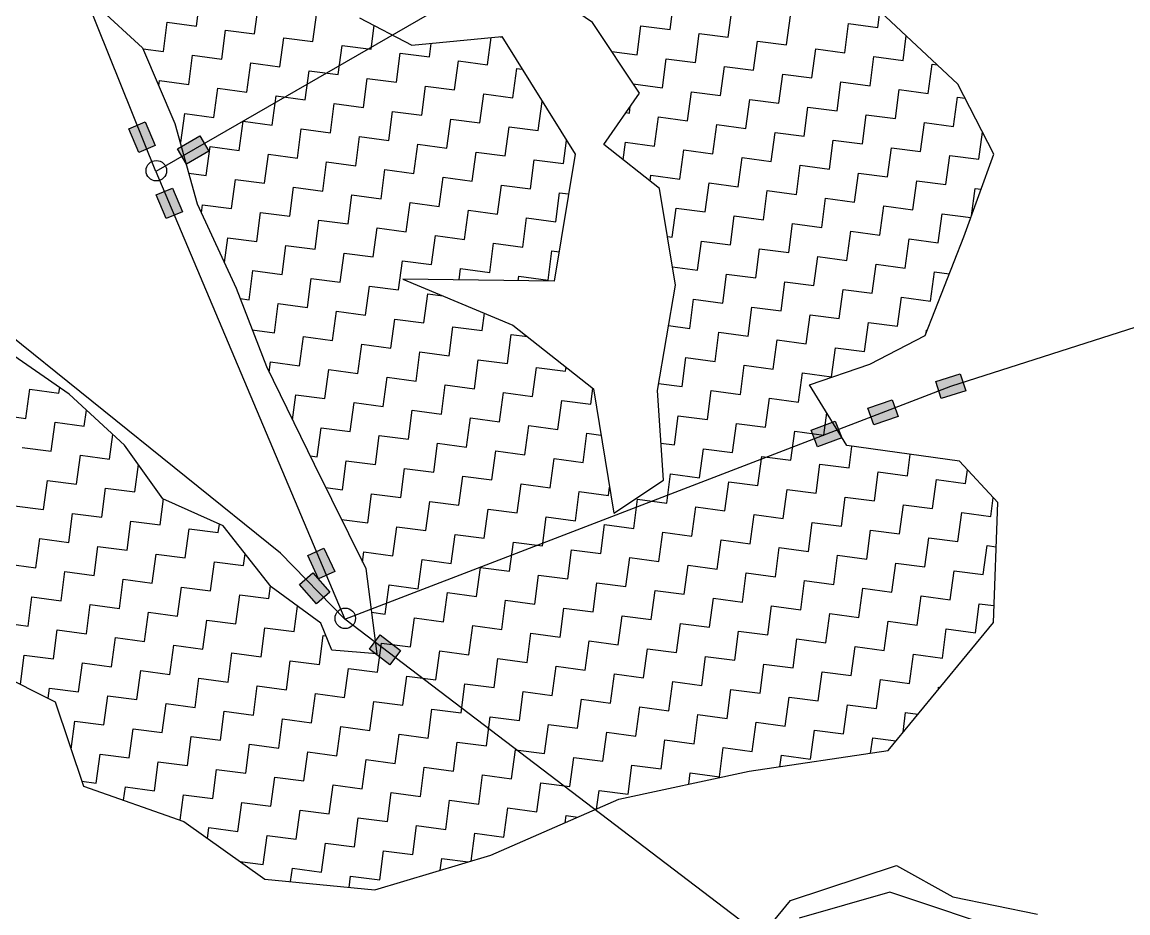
# Model space of a CAD drawing. Header units: metres. Extents: x 291285 to 296393, y 1982985 to 1990470.
# Drawn here: x 293595 to 294210, y 1983879 to 1984375 of the extents above; entities that cross this region are included whole.
import ezdxf

# ---------------------------------------------------------------- set-up
doc = ezdxf.new("R2010")
doc.units = ezdxf.units.M
for name, color, linetype in [('POLY_HATCH', 12, 'Continuous'), ('POLY_PARCEL', 6, 'Continuous'), ('POLY_ROAD', 30, 'Continuous'), ('SYM_STONE', 1, 'Continuous')]:
    doc.layers.add(name, color=color, linetype=linetype)

msp = doc.modelspace()

# ---------------------------------------------------------------- hatches: boundary and pattern name
for points in [[(293659.9, 1984302.08), (293669.04, 1984305.9), (293663.51, 1984319.11), (293654.37, 1984315.29)], [(293698.8, 1984302.73), (293693.84, 1984311.3), (293681.44, 1984304.14), (293686.4, 1984295.56)], [(293675.08, 1984265.28), (293684.21, 1984269.13), (293678.64, 1984282.32), (293669.52, 1984278.47)], [(294119.68, 1984169.55), (294116.66, 1984178.98), (294103.02, 1984174.62), (294106.04, 1984165.18)], [(294082.04, 1984155.24), (294078.81, 1984164.6), (294065.27, 1984159.93), (294068.51, 1984150.57)], [(294050.72, 1984143.46), (294047.16, 1984152.7), (294033.8, 1984147.56), (294037.36, 1984138.31)], [(293759.9, 1984064.89), (293768.89, 1984069.05), (293762.87, 1984082.05), (293753.88, 1984077.88)], [(293758.76, 1984051.03), (293766.17, 1984057.61), (293756.65, 1984068.31), (293749.25, 1984061.73)], [(293799.49, 1984017.2), (293805.49, 1984025.08), (293794.1, 1984033.75), (293788.1, 1984025.87)]]:
    msp.add_hatch(color=256).paths.add_polyline_path(points)

# ---------------------------------------------------------------- linework, layer by layer
for points in [[(293663.51, 1984319.11), (293669.04, 1984305.9), (293659.9, 1984302.08), (293654.37, 1984315.29)], [(293681.44, 1984304.14), (293693.84, 1984311.3), (293698.8, 1984302.73), (293686.4, 1984295.56)], [(293678.64, 1984282.32), (293684.21, 1984269.13), (293675.08, 1984265.28), (293669.52, 1984278.47)], [(294103.02, 1984174.62), (294116.66, 1984178.98), (294119.68, 1984169.55), (294106.04, 1984165.18)], [(294065.27, 1984159.93), (294078.81, 1984164.6), (294082.04, 1984155.24), (294068.51, 1984150.57)], [(294033.8, 1984147.56), (294047.16, 1984152.7), (294050.72, 1984143.46), (294037.36, 1984138.31)], [(293762.87, 1984082.05), (293768.89, 1984069.05), (293759.9, 1984064.89), (293753.88, 1984077.88)], [(293756.65, 1984068.31), (293766.17, 1984057.61), (293758.76, 1984051.03), (293749.25, 1984061.73)], [(293794.1, 1984033.75), (293805.49, 1984025.08), (293799.49, 1984017.2), (293788.1, 1984025.87)]]:
    msp.add_lwpolyline(points, close=True)
at = {"layer": 'POLY_HATCH'}
for p, q in [((293912.23, 1984374.3), (293866.9, 1984405.38)), ((293637.24, 1984382.85), (293662.04, 1984360.35)), ((293782.53, 1984377.02), (293811.69, 1984361.76)), ((294115.27, 1984340.09), (294072.31, 1984380.36)), ((293938.23, 1984335.14), (293912.23, 1984374.3)), ((293811.69, 1984361.76), (293861.76, 1984366.54)), ((293861.76, 1984366.54), (293902.54, 1984301.1)), ((293662.04, 1984360.35), (293679.97, 1984318.27)), ((294135.32, 1984301.15), (294115.27, 1984340.09)), ((293918.48, 1984306.59), (293938.23, 1984335.14)), ((293679.97, 1984318.27), (293692.42, 1984273.5)), ((293949.45, 1984281.97), (293918.48, 1984306.59)), ((293902.54, 1984301.1), (293890.91, 1984230.43)), ((294118.55, 1984255.12), (294135.32, 1984301.15)), ((293958.33, 1984228.35), (293949.45, 1984281.97)), ((293692.42, 1984273.5), (293713.99, 1984226.66)), ((294097.2, 1984200.3), (294118.55, 1984255.12)), ((293890.91, 1984230.43), (293806.66, 1984231.7)), ((293806.66, 1984231.7), (293867.92, 1984206.11)), ((293713.99, 1984226.66), (293730.87, 1984183.01)), ((293948.28, 1984169.64), (293958.33, 1984228.35)), ((293867.92, 1984206.11), (293912.65, 1984170.55)), ((294066.45, 1984184.3), (294097.2, 1984200.3)), ((293621.16, 1984167.64), (293580.85, 1984195.6)), ((293730.87, 1984183.01), (293757.43, 1984128.69)), ((294032.9, 1984172.94), (294066.45, 1984184.3)), ((293652.01, 1984139.22), (293621.16, 1984167.64)), ((293912.65, 1984170.55), (293924.04, 1984101.41)), ((293951.57, 1984119.8), (293948.28, 1984169.64)), ((294053.63, 1984139.03), (294032.9, 1984172.94)), ((293673.28, 1984109.5), (293652.01, 1984139.22)), ((294116.14, 1984130.33), (294053.63, 1984139.03)), ((294137.47, 1984107.44), (294116.14, 1984130.33)), ((293757.43, 1984128.69), (293786.08, 1984070.67)), ((293924.04, 1984101.41), (293951.57, 1984119.8)), ((293706.75, 1984094.4), (293673.28, 1984109.5)), ((294135.05, 1984040.72), (294137.47, 1984107.44)), ((293733.46, 1984060.55), (293706.75, 1984094.4)), ((293786.08, 1984070.67), (293792.2, 1984023.32)), ((293761.11, 1984040.24), (293733.46, 1984060.55)), ((293767.26, 1984025.34), (293761.11, 1984040.24)), ((294076.49, 1983969.48), (294135.05, 1984040.72)), ((293558.56, 1984023.92), (293613.48, 1983996.58)), ((293792.2, 1984023.32), (293767.26, 1984025.34)), ((293613.48, 1983996.58), (293629.07, 1983949.69)), ((293999.33, 1983957.91), (294076.49, 1983969.48)), ((293926.76, 1983942.32), (293999.33, 1983957.91)), ((293629.07, 1983949.69), (293684.99, 1983929.9)), ((293855.56, 1983911.18), (293926.76, 1983942.32)), ((293684.99, 1983929.9), (293729.89, 1983897.92)), ((293791.06, 1983891.96), (293855.56, 1983911.18)), ((293729.89, 1983897.92), (293791.06, 1983891.96))]:
    msp.add_line(p, q, dxfattribs=at)
at = {"layer": 'POLY_HATCH', "linetype": 'Continuous'}
for p, q in [((293691.93, 1984372.34), (293694.07, 1984388.53)), ((293724.31, 1984368.05), (293726.46, 1984384.24)), ((293955.3, 1984370.44), (293957.45, 1984386.63)), ((294070.8, 1984371.64), (294072.94, 1984387.83)), ((293756.7, 1984363.77), (293758.84, 1984379.96)), ((293987.69, 1984366.16), (293989.83, 1984382.35)), ((294020.08, 1984361.87), (294022.22, 1984378.06)), ((293673.59, 1984358.28), (293675.74, 1984374.48)), ((293675.74, 1984374.48), (293691.93, 1984372.34)), ((293705.98, 1984354), (293708.12, 1984370.19)), ((293708.12, 1984370.19), (293724.31, 1984368.05)), ((293789.09, 1984359.48), (293790.83, 1984372.67)), ((293936.97, 1984356.39), (293939.11, 1984372.58)), ((293939.11, 1984372.58), (293955.3, 1984370.44)), ((294052.46, 1984357.59), (294054.6, 1984373.78)), ((294054.6, 1984373.78), (294070.8, 1984371.64)), ((293738.37, 1984349.71), (293740.51, 1984365.91)), ((293740.51, 1984365.91), (293756.7, 1984363.77)), ((293853.86, 1984350.91), (293855.85, 1984365.97)), ((293860.91, 1984366.45), (293861.89, 1984366.32)), ((293969.35, 1984352.11), (293971.5, 1984368.3)), ((293971.5, 1984368.3), (293987.69, 1984366.16)), ((294001.74, 1984347.82), (294003.88, 1984364.01)), ((294003.88, 1984364.01), (294020.08, 1984361.87)), ((294084.85, 1984353.3), (294086.65, 1984366.92)), ((293662.28, 1984359.78), (293673.59, 1984358.28)), ((293770.75, 1984345.43), (293772.89, 1984361.62)), ((293772.89, 1984361.62), (293789.09, 1984359.48)), ((293821.47, 1984355.2), (293822.48, 1984362.79)), ((293922.88, 1984358.25), (293936.97, 1984356.39)), ((294034.13, 1984343.54), (294036.27, 1984359.73)), ((294036.27, 1984359.73), (294052.46, 1984357.59)), ((293687.64, 1984339.95), (293689.79, 1984356.14)), ((293689.79, 1984356.14), (293705.98, 1984354)), ((293720.03, 1984335.66), (293722.17, 1984351.86)), ((293722.17, 1984351.86), (293738.37, 1984349.71)), ((293803.14, 1984341.14), (293805.28, 1984357.34)), ((293805.28, 1984357.34), (293821.47, 1984355.2)), ((293835.52, 1984336.86), (293837.67, 1984353.05)), ((293837.67, 1984353.05), (293853.86, 1984350.91)), ((293951.02, 1984338.06), (293953.16, 1984354.25)), ((293953.16, 1984354.25), (293969.35, 1984352.11)), ((294066.51, 1984339.25), (294068.65, 1984355.44)), ((294068.65, 1984355.44), (294084.85, 1984353.3)), ((293752.42, 1984331.38), (293754.56, 1984347.57)), ((293754.56, 1984347.57), (293770.75, 1984345.43)), ((293867.91, 1984332.57), (293870.05, 1984348.77)), ((293870.05, 1984348.77), (293873.08, 1984348.37)), ((293983.4, 1984333.77), (293985.55, 1984349.96)), ((293985.55, 1984349.96), (294001.74, 1984347.82)), ((294015.79, 1984329.49), (294017.93, 1984345.68)), ((294017.93, 1984345.68), (294034.13, 1984343.54)), ((294098.9, 1984334.97), (294101.04, 1984351.16)), ((294101.04, 1984351.16), (294103.86, 1984350.79)), ((293671.06, 1984339.17), (293671.45, 1984342.09)), ((293671.45, 1984342.09), (293687.64, 1984339.95)), ((293784.8, 1984327.09), (293786.94, 1984343.29)), ((293786.94, 1984343.29), (293803.14, 1984341.14)), ((293934.87, 1984340.19), (293951.02, 1984338.06)), ((294048.18, 1984325.2), (294050.32, 1984341.39)), ((294050.32, 1984341.39), (294066.51, 1984339.25)), ((293701.69, 1984321.61), (293703.84, 1984337.81)), ((293703.84, 1984337.81), (293720.03, 1984335.66)), ((293734.08, 1984317.33), (293736.22, 1984333.52)), ((293736.22, 1984333.52), (293752.42, 1984331.38)), ((293817.19, 1984322.81), (293819.33, 1984339)), ((293819.33, 1984339), (293835.52, 1984336.86)), ((293849.57, 1984318.52), (293851.72, 1984334.72)), ((293851.72, 1984334.72), (293867.91, 1984332.57)), ((293965.07, 1984319.72), (293967.21, 1984335.91)), ((293967.21, 1984335.91), (293983.4, 1984333.77)), ((294080.56, 1984320.91), (294082.71, 1984337.11)), ((294082.71, 1984337.11), (294098.9, 1984334.97)), ((293766.47, 1984313.04), (293768.61, 1984329.24)), ((293768.61, 1984329.24), (293784.8, 1984327.09)), ((293881.96, 1984314.24), (293884.1, 1984330.43)), ((293884.1, 1984330.43), (293884.28, 1984330.41)), ((293932.68, 1984324), (293933.19, 1984327.86)), ((293997.45, 1984315.43), (293999.6, 1984331.63)), ((293999.6, 1984331.63), (294015.79, 1984329.49)), ((294029.84, 1984311.15), (294031.98, 1984327.34)), ((294031.98, 1984327.34), (294048.18, 1984325.2)), ((294112.95, 1984316.63), (294115.09, 1984332.82)), ((294115.09, 1984332.82), (294119.3, 1984332.27)), ((293683.36, 1984307.56), (293685.5, 1984323.76)), ((293685.5, 1984323.76), (293701.69, 1984321.61)), ((293798.85, 1984308.76), (293801, 1984324.95)), ((293801, 1984324.95), (293817.19, 1984322.81)), ((293930.71, 1984324.27), (293932.68, 1984324)), ((293946.73, 1984305.67), (293948.88, 1984321.86)), ((293948.88, 1984321.86), (293965.07, 1984319.72)), ((294062.23, 1984306.86), (294064.37, 1984323.06)), ((294064.37, 1984323.06), (294080.56, 1984320.91)), ((293715.74, 1984303.28), (293717.89, 1984319.47)), ((293717.89, 1984319.47), (293734.08, 1984317.33)), ((293748.13, 1984298.99), (293750.27, 1984315.19)), ((293750.27, 1984315.19), (293766.47, 1984313.04)), ((293831.24, 1984304.47), (293833.38, 1984320.67)), ((293833.38, 1984320.67), (293849.57, 1984318.52)), ((293863.62, 1984300.19), (293865.77, 1984316.38)), ((293865.77, 1984316.38), (293881.96, 1984314.24)), ((293979.12, 1984301.38), (293981.26, 1984317.58)), ((293981.26, 1984317.58), (293997.45, 1984315.43)), ((294094.61, 1984302.58), (294096.76, 1984318.77)), ((294096.76, 1984318.77), (294112.95, 1984316.63)), ((293780.52, 1984294.71), (293782.66, 1984310.9)), ((293782.66, 1984310.9), (293798.85, 1984308.76)), ((293896.01, 1984295.9), (293897.72, 1984308.83)), ((294011.51, 1984297.1), (294013.65, 1984313.29)), ((294013.65, 1984313.29), (294029.84, 1984311.15)), ((294043.89, 1984292.81), (294046.03, 1984309.01)), ((294046.03, 1984309.01), (294062.23, 1984306.86)), ((294127, 1984298.29), (294129, 1984313.42)), ((293682.93, 1984307.62), (293683.36, 1984307.56)), ((293697.41, 1984289.23), (293699.55, 1984305.42)), ((293699.55, 1984305.42), (293715.74, 1984303.28)), ((293812.9, 1984290.42), (293815.05, 1984306.62)), ((293815.05, 1984306.62), (293831.24, 1984304.47)), ((293929.25, 1984298.03), (293930.54, 1984307.81)), ((293930.54, 1984307.81), (293946.73, 1984305.67)), ((293960.78, 1984287.33), (293962.93, 1984303.53)), ((293962.93, 1984303.53), (293979.12, 1984301.38)), ((294076.28, 1984288.53), (294078.42, 1984304.72)), ((294078.42, 1984304.72), (294094.61, 1984302.58)), ((293729.79, 1984284.94), (293731.94, 1984301.14)), ((293731.94, 1984301.14), (293748.13, 1984298.99)), ((293762.18, 1984280.66), (293764.32, 1984296.85)), ((293764.32, 1984296.85), (293780.52, 1984294.71)), ((293845.29, 1984286.14), (293847.43, 1984302.33)), ((293847.43, 1984302.33), (293863.62, 1984300.19)), ((293877.68, 1984281.85), (293879.82, 1984298.05)), ((293879.82, 1984298.05), (293896.01, 1984295.9)), ((293993.17, 1984283.05), (293995.31, 1984299.24)), ((293995.31, 1984299.24), (294011.51, 1984297.1)), ((294108.66, 1984284.24), (294110.81, 1984300.44)), ((294110.81, 1984300.44), (294127, 1984298.29)), ((293687.69, 1984290.51), (293697.41, 1984289.23)), ((293794.57, 1984276.37), (293796.71, 1984292.57)), ((293796.71, 1984292.57), (293812.9, 1984290.42)), ((294025.56, 1984278.76), (294027.7, 1984294.96)), ((294027.7, 1984294.96), (294043.89, 1984292.81)), ((294057.94, 1984274.48), (294060.08, 1984290.67)), ((294060.08, 1984290.67), (294076.28, 1984288.53)), ((293711.46, 1984270.89), (293713.6, 1984287.08)), ((293713.6, 1984287.08), (293729.79, 1984284.94)), ((293826.95, 1984272.09), (293829.1, 1984288.28)), ((293829.1, 1984288.28), (293845.29, 1984286.14)), ((293859.34, 1984267.8), (293861.48, 1984284)), ((293861.48, 1984284), (293877.68, 1984281.85)), ((293944.15, 1984286.18), (293944.59, 1984289.48)), ((293944.59, 1984289.48), (293960.78, 1984287.33)), ((293974.83, 1984269), (293976.98, 1984285.19)), ((293976.98, 1984285.19), (293993.17, 1984283.05)), ((294090.33, 1984270.19), (294092.47, 1984286.39)), ((294092.47, 1984286.39), (294108.66, 1984284.24)), ((293743.85, 1984266.61), (293745.99, 1984282.8)), ((293745.99, 1984282.8), (293762.18, 1984280.66)), ((293776.23, 1984262.32), (293778.37, 1984278.51)), ((293778.37, 1984278.51), (293794.57, 1984276.37)), ((293891.73, 1984263.52), (293893.87, 1984279.71)), ((293893.87, 1984279.71), (293898.91, 1984279.04)), ((294007.22, 1984264.71), (294009.36, 1984280.91)), ((294009.36, 1984280.91), (294025.56, 1984278.76)), ((294122.85, 1984266.9), (294124.86, 1984282.1)), ((294124.86, 1984282.1), (294128.22, 1984281.66)), ((293694.68, 1984268.59), (293695.27, 1984273.03)), ((293695.27, 1984273.03), (293711.46, 1984270.89)), ((293808.62, 1984258.04), (293810.76, 1984274.23)), ((293810.76, 1984274.23), (293826.95, 1984272.09)), ((294039.61, 1984260.43), (294041.75, 1984276.62)), ((294041.75, 1984276.62), (294057.94, 1984274.48)), ((294071.99, 1984256.14), (294074.14, 1984272.34)), ((294074.14, 1984272.34), (294090.33, 1984270.19)), ((293725.51, 1984252.56), (293727.65, 1984268.75)), ((293727.65, 1984268.75), (293743.85, 1984266.61)), ((293841, 1984253.75), (293843.15, 1984269.94)), ((293843.15, 1984269.94), (293859.34, 1984267.8)), ((293873.39, 1984249.47), (293875.53, 1984265.66)), ((293875.53, 1984265.66), (293891.73, 1984263.52)), ((293956.5, 1984254.95), (293958.64, 1984271.14)), ((293958.64, 1984271.14), (293974.83, 1984269)), ((293988.88, 1984250.66), (293991.03, 1984266.86)), ((293991.03, 1984266.86), (294007.22, 1984264.71)), ((294104.38, 1984251.86), (294106.52, 1984268.05)), ((294106.52, 1984268.05), (294122.49, 1984265.94)), ((293757.9, 1984248.27), (293760.04, 1984264.46)), ((293760.04, 1984264.46), (293776.23, 1984262.32)), ((293790.28, 1984243.99), (293792.42, 1984260.18)), ((293792.42, 1984260.18), (293808.62, 1984258.04)), ((294021.27, 1984246.38), (294023.41, 1984262.57)), ((294023.41, 1984262.57), (294039.61, 1984260.43)), ((293707.48, 1984240.81), (293709.32, 1984254.7)), ((293709.32, 1984254.7), (293725.51, 1984252.56)), ((293822.67, 1984239.7), (293824.81, 1984255.89)), ((293824.81, 1984255.89), (293841, 1984253.75)), ((293953.86, 1984255.3), (293956.5, 1984254.95)), ((294053.66, 1984242.09), (294055.8, 1984258.29)), ((294055.8, 1984258.29), (294071.99, 1984256.14)), ((294086.04, 1984237.81), (294088.19, 1984254)), ((294088.19, 1984254), (294104.38, 1984251.86)), ((293739.56, 1984234.22), (293741.7, 1984250.41)), ((293741.7, 1984250.41), (293757.9, 1984248.27)), ((293855.05, 1984235.42), (293857.2, 1984251.61)), ((293857.2, 1984251.61), (293873.39, 1984249.47)), ((293887.44, 1984231.13), (293889.58, 1984247.32)), ((293889.58, 1984247.32), (293893.6, 1984246.79)), ((293970.55, 1984236.61), (293972.69, 1984252.8)), ((293972.69, 1984252.8), (293988.88, 1984250.66)), ((294002.94, 1984232.33), (294005.08, 1984248.52)), ((294005.08, 1984248.52), (294021.27, 1984246.38)), ((293771.95, 1984229.94), (293774.09, 1984246.13)), ((293774.09, 1984246.13), (293790.28, 1984243.99)), ((293804.33, 1984225.65), (293806.48, 1984241.84)), ((293806.48, 1984241.84), (293822.67, 1984239.7)), ((294035.32, 1984228.04), (294037.46, 1984244.23)), ((294037.46, 1984244.23), (294053.66, 1984242.09)), ((293721.22, 1984220.17), (293723.37, 1984236.36)), ((293723.37, 1984236.36), (293739.56, 1984234.22)), ((293838.02, 1984231.23), (293838.86, 1984237.56)), ((293838.86, 1984237.56), (293855.05, 1984235.42)), ((293956.65, 1984238.45), (293970.55, 1984236.61)), ((294067.71, 1984223.76), (294069.85, 1984239.95)), ((294069.85, 1984239.95), (294086.04, 1984237.81)), ((294100.09, 1984219.47), (294102.24, 1984235.66)), ((294102.24, 1984235.66), (294110.55, 1984234.56)), ((293753.61, 1984215.88), (293755.75, 1984232.08)), ((293755.75, 1984232.08), (293771.95, 1984229.94)), ((293870.91, 1984230.73), (293871.25, 1984233.27)), ((293871.25, 1984233.27), (293887.44, 1984231.13)), ((293984.6, 1984218.28), (293986.74, 1984234.47)), ((293986.74, 1984234.47), (294002.94, 1984232.33)), ((294016.99, 1984213.99), (294019.13, 1984230.18)), ((294019.13, 1984230.18), (294035.32, 1984228.04)), ((293786, 1984211.6), (293788.14, 1984227.79)), ((293788.14, 1984227.79), (293804.33, 1984225.65)), ((293818.38, 1984207.31), (293820.53, 1984223.51)), ((293820.53, 1984223.51), (293828.94, 1984222.4)), ((294049.37, 1984209.71), (294051.51, 1984225.9)), ((294051.51, 1984225.9), (294067.71, 1984223.76)), ((293716.25, 1984220.83), (293721.22, 1984220.17)), ((293735.28, 1984201.83), (293737.42, 1984218.03)), ((293737.42, 1984218.03), (293753.61, 1984215.88)), ((293966.26, 1984204.23), (293968.41, 1984220.42)), ((293968.41, 1984220.42), (293984.6, 1984218.28)), ((294081.76, 1984205.42), (294083.9, 1984221.61)), ((294083.9, 1984221.61), (294100.09, 1984219.47)), ((293767.66, 1984197.55), (293769.8, 1984213.74)), ((293769.8, 1984213.74), (293786, 1984211.6)), ((293850.77, 1984203.03), (293852.05, 1984212.74)), ((293998.65, 1984199.94), (294000.79, 1984216.13)), ((294000.79, 1984216.13), (294016.99, 1984213.99)), ((294031.04, 1984195.66), (294033.18, 1984211.85)), ((294033.18, 1984211.85), (294049.37, 1984209.71)), ((293800.05, 1984193.26), (293802.19, 1984209.46)), ((293802.19, 1984209.46), (293818.38, 1984207.31)), ((293832.43, 1984188.98), (293834.58, 1984205.17)), ((293834.58, 1984205.17), (293850.77, 1984203.03)), ((293954.46, 1984205.79), (293966.26, 1984204.23)), ((294063.42, 1984191.37), (294065.57, 1984207.56)), ((294065.57, 1984207.56), (294081.76, 1984205.42)), ((293722.96, 1984203.46), (293735.28, 1984201.83)), ((293749.33, 1984183.5), (293751.47, 1984199.69)), ((293751.47, 1984199.69), (293767.66, 1984197.55)), ((293864.82, 1984184.69), (293866.96, 1984200.89)), ((293866.96, 1984200.89), (293876, 1984199.69)), ((293980.31, 1984185.89), (293982.46, 1984202.08)), ((293982.46, 1984202.08), (293998.65, 1984199.94)), ((294097.74, 1984201.69), (294097.95, 1984203.28)), ((294097.95, 1984203.28), (294098.34, 1984203.23)), ((293781.71, 1984179.21), (293783.85, 1984195.41)), ((293783.85, 1984195.41), (293800.05, 1984193.26)), ((294012.7, 1984181.6), (294014.84, 1984197.8)), ((294014.84, 1984197.8), (294031.04, 1984195.66)), ((294045.09, 1984177.32), (294047.23, 1984193.51)), ((294047.23, 1984193.51), (294063.42, 1984191.37)), ((293732.38, 1984179.92), (293733.13, 1984185.64)), ((293733.13, 1984185.64), (293749.33, 1984183.5)), ((293814.1, 1984174.93), (293816.24, 1984191.12)), ((293816.24, 1984191.12), (293832.43, 1984188.98)), ((293846.48, 1984170.64), (293848.63, 1984186.84)), ((293848.63, 1984186.84), (293864.82, 1984184.69)), ((293961.98, 1984171.84), (293964.12, 1984188.03)), ((293964.12, 1984188.03), (293980.31, 1984185.89)), ((293763.38, 1984165.16), (293765.52, 1984181.36)), ((293765.52, 1984181.36), (293781.71, 1984179.21)), ((293878.87, 1984166.36), (293881.01, 1984182.55)), ((293881.01, 1984182.55), (293897.21, 1984180.41)), ((293897.21, 1984180.41), (293897.5, 1984182.6)), ((293994.37, 1984167.55), (293996.51, 1984183.75)), ((293996.51, 1984183.75), (294012.7, 1984181.6)), ((294026.75, 1984163.27), (294028.89, 1984179.46)), ((294028.89, 1984179.46), (294045.09, 1984177.32)), ((293795.76, 1984160.88), (293797.91, 1984177.07)), ((293797.91, 1984177.07), (293814.1, 1984174.93)), ((293948.95, 1984173.56), (293961.98, 1984171.84)), ((293597.16, 1984154.2), (293599.3, 1984170.4)), ((293599.3, 1984170.4), (293615.5, 1984168.25)), ((293615.5, 1984168.25), (293615.9, 1984171.29)), ((293745.34, 1984153.4), (293747.18, 1984167.31)), ((293747.18, 1984167.31), (293763.38, 1984165.16)), ((293828.15, 1984156.59), (293830.29, 1984172.79)), ((293830.29, 1984172.79), (293846.48, 1984170.64)), ((293860.54, 1984152.31), (293862.68, 1984168.5)), ((293862.68, 1984168.5), (293878.87, 1984166.36)), ((293911.26, 1984162.07), (293912.41, 1984170.75)), ((293976.03, 1984153.5), (293978.17, 1984169.7)), ((293978.17, 1984169.7), (293994.37, 1984167.55)), ((293777.43, 1984146.83), (293779.57, 1984163.02)), ((293779.57, 1984163.02), (293795.76, 1984160.88)), ((293892.92, 1984148.02), (293895.06, 1984164.22)), ((293895.06, 1984164.22), (293911.26, 1984162.07)), ((294008.42, 1984149.22), (294010.56, 1984165.41)), ((294010.56, 1984165.41), (294026.75, 1984163.27)), ((293580.97, 1984156.34), (293597.16, 1984154.2)), ((293629.55, 1984149.92), (293630.73, 1984158.82)), ((293809.81, 1984142.54), (293811.96, 1984158.74)), ((293811.96, 1984158.74), (293828.15, 1984156.59)), ((293957.69, 1984139.45), (293959.84, 1984155.65)), ((293959.84, 1984155.65), (293976.03, 1984153.5)), ((294040.8, 1984144.93), (294042.44, 1984157.33)), ((293611.21, 1984135.87), (293613.35, 1984152.06)), ((293613.35, 1984152.06), (293629.55, 1984149.92)), ((293759.09, 1984132.78), (293761.23, 1984148.97)), ((293761.23, 1984148.97), (293777.43, 1984146.83)), ((293842.2, 1984138.26), (293844.34, 1984154.45)), ((293844.34, 1984154.45), (293860.54, 1984152.31)), ((293874.59, 1984133.97), (293876.73, 1984150.17)), ((293876.73, 1984150.17), (293892.92, 1984148.02)), ((293990.08, 1984135.17), (293992.22, 1984151.36)), ((293992.22, 1984151.36), (294008.42, 1984149.22)), ((293643.6, 1984131.58), (293645.41, 1984145.29)), ((293791.48, 1984128.49), (293793.62, 1984144.68)), ((293793.62, 1984144.68), (293809.81, 1984142.54)), ((293906.97, 1984129.69), (293909.11, 1984145.88)), ((293909.11, 1984145.88), (293916.88, 1984144.85)), ((294022.47, 1984130.88), (294024.61, 1984147.08)), ((294024.61, 1984147.08), (294040.8, 1984144.93)), ((293595.02, 1984138.01), (293611.21, 1984135.87)), ((293823.86, 1984124.21), (293826.01, 1984140.4)), ((293826.01, 1984140.4), (293842.2, 1984138.26)), ((293950.2, 1984140.44), (293957.69, 1984139.45)), ((293971.74, 1984121.12), (293973.89, 1984137.31)), ((293973.89, 1984137.31), (293990.08, 1984135.17)), ((294054.85, 1984126.6), (294056.45, 1984138.64)), ((293625.26, 1984117.53), (293627.4, 1984133.72)), ((293627.4, 1984133.72), (293643.6, 1984131.58)), ((293755.18, 1984133.29), (293759.09, 1984132.78)), ((293773.14, 1984114.44), (293775.28, 1984130.63)), ((293775.28, 1984130.63), (293791.48, 1984128.49)), ((293856.25, 1984119.92), (293858.39, 1984136.11)), ((293858.39, 1984136.11), (293874.59, 1984133.97)), ((293888.64, 1984115.64), (293890.78, 1984131.83)), ((293890.78, 1984131.83), (293906.97, 1984129.69)), ((294004.13, 1984116.83), (294006.27, 1984133.03)), ((294006.27, 1984133.03), (294022.47, 1984130.88)), ((294087.24, 1984122.31), (294088.8, 1984134.13)), ((293657.65, 1984113.25), (293659.67, 1984128.52)), ((293805.53, 1984110.16), (293807.67, 1984126.35)), ((293807.67, 1984126.35), (293823.86, 1984124.21)), ((294036.52, 1984112.55), (294038.66, 1984128.74)), ((294038.66, 1984128.74), (294054.85, 1984126.6)), ((294068.9, 1984108.26), (294071.05, 1984124.46)), ((294071.05, 1984124.46), (294087.24, 1984122.31)), ((294119.63, 1984118.03), (294120.62, 1984125.52)), ((293606.93, 1984103.48), (293609.07, 1984119.67)), ((293609.07, 1984119.67), (293625.26, 1984117.53)), ((293837.91, 1984105.87), (293840.06, 1984122.06)), ((293840.06, 1984122.06), (293856.25, 1984119.92)), ((293953.41, 1984107.07), (293955.55, 1984123.26)), ((293955.55, 1984123.26), (293971.74, 1984121.12)), ((293985.8, 1984102.78), (293987.94, 1984118.97)), ((293987.94, 1984118.97), (294004.13, 1984116.83)), ((294101.29, 1984103.98), (294103.43, 1984120.17)), ((294103.43, 1984120.17), (294119.63, 1984118.03)), ((293639.31, 1984099.2), (293641.45, 1984115.39)), ((293641.45, 1984115.39), (293657.65, 1984113.25)), ((293763.86, 1984115.67), (293773.14, 1984114.44)), ((293787.19, 1984096.11), (293789.34, 1984112.3)), ((293789.34, 1984112.3), (293805.53, 1984110.16)), ((293870.3, 1984101.59), (293872.44, 1984117.78)), ((293872.44, 1984117.78), (293888.64, 1984115.64)), ((293902.69, 1984097.3), (293904.83, 1984113.49)), ((293904.83, 1984113.49), (293921.02, 1984111.35)), ((293921.02, 1984111.35), (293921.64, 1984115.98)), ((294018.18, 1984098.5), (294020.32, 1984114.69)), ((294020.32, 1984114.69), (294036.52, 1984112.55)), ((293671.7, 1984094.91), (293673.61, 1984109.36)), ((293819.58, 1984091.82), (293821.72, 1984108.01)), ((293821.72, 1984108.01), (293837.91, 1984105.87)), ((293935.07, 1984093.02), (293937.22, 1984109.21)), ((293937.22, 1984109.21), (293953.41, 1984107.07)), ((294050.57, 1984094.21), (294052.71, 1984110.4)), ((294052.71, 1984110.4), (294068.9, 1984108.26)), ((294082.95, 1984089.93), (294085.1, 1984106.12)), ((294085.1, 1984106.12), (294101.29, 1984103.98)), ((294133.68, 1984099.69), (294135.04, 1984110.04)), ((293590.73, 1984105.62), (293606.93, 1984103.48)), ((293620.98, 1984085.14), (293623.12, 1984101.34)), ((293623.12, 1984101.34), (293639.31, 1984099.2)), ((293851.97, 1984087.54), (293854.11, 1984103.73)), ((293854.11, 1984103.73), (293870.3, 1984101.59)), ((293967.46, 1984088.73), (293969.6, 1984104.92)), ((293969.6, 1984104.92), (293985.8, 1984102.78)), ((293999.85, 1984084.45), (294001.99, 1984100.64)), ((294001.99, 1984100.64), (294018.18, 1984098.5)), ((294115.34, 1984085.64), (294117.48, 1984101.83)), ((294117.48, 1984101.83), (294133.68, 1984099.69)), ((293653.36, 1984080.86), (293655.51, 1984097.05)), ((293655.51, 1984097.05), (293671.7, 1984094.91)), ((293704.08, 1984090.63), (293704.71, 1984095.32)), ((293772.56, 1984098.04), (293787.19, 1984096.11)), ((293801.24, 1984077.77), (293803.39, 1984093.96)), ((293803.39, 1984093.96), (293819.58, 1984091.82)), ((293884.35, 1984083.25), (293886.49, 1984099.44)), ((293886.49, 1984099.44), (293902.69, 1984097.3)), ((293916.74, 1984078.97), (293918.88, 1984095.16)), ((293918.88, 1984095.16), (293935.07, 1984093.02)), ((294032.23, 1984080.16), (294034.37, 1984096.35)), ((294034.37, 1984096.35), (294050.57, 1984094.21)), ((293602.64, 1984071.09), (293604.78, 1984087.29)), ((293604.78, 1984087.29), (293620.98, 1984085.14)), ((293685.75, 1984076.57), (293687.89, 1984092.77)), ((293687.89, 1984092.77), (293704.08, 1984090.63)), ((293833.63, 1984073.48), (293835.77, 1984089.68)), ((293835.77, 1984089.68), (293851.97, 1984087.54)), ((293949.12, 1984074.68), (293951.27, 1984090.87)), ((293951.27, 1984090.87), (293967.46, 1984088.73)), ((294064.62, 1984075.88), (294066.76, 1984092.07)), ((294066.76, 1984092.07), (294082.95, 1984089.93)), ((294097, 1984071.59), (294099.15, 1984087.78)), ((294099.15, 1984087.78), (294115.34, 1984085.64)), ((293635.03, 1984066.81), (293637.17, 1984083)), ((293637.17, 1984083), (293653.36, 1984080.86)), ((293866.02, 1984069.2), (293868.16, 1984085.39)), ((293868.16, 1984085.39), (293884.35, 1984083.25)), ((293898.4, 1984064.91), (293900.54, 1984081.11)), ((293900.54, 1984081.11), (293916.74, 1984078.97)), ((293981.51, 1984070.4), (293983.65, 1984086.59)), ((293983.65, 1984086.59), (293999.85, 1984084.45)), ((294013.9, 1984066.11), (294016.04, 1984082.3)), ((294016.04, 1984082.3), (294032.23, 1984080.16)), ((294129.39, 1984067.31), (294131.53, 1984083.5)), ((294131.53, 1984083.5), (294136.58, 1984082.83)), ((293667.41, 1984062.52), (293669.56, 1984078.72)), ((293669.56, 1984078.72), (293685.75, 1984076.57)), ((293718.14, 1984072.29), (293719.01, 1984078.87)), ((293784.3, 1984074.26), (293785.05, 1984079.91)), ((293785.05, 1984079.91), (293801.24, 1984077.77)), ((293815.29, 1984059.43), (293817.44, 1984075.63)), ((293817.44, 1984075.63), (293833.63, 1984073.48)), ((293930.79, 1984060.63), (293932.93, 1984076.82)), ((293932.93, 1984076.82), (293949.12, 1984074.68)), ((294046.28, 1984061.83), (294048.43, 1984078.02)), ((294048.43, 1984078.02), (294064.62, 1984075.88)), ((293586.45, 1984073.24), (293602.64, 1984071.09)), ((293616.69, 1984052.76), (293618.83, 1984068.95)), ((293618.83, 1984068.95), (293635.03, 1984066.81)), ((293699.8, 1984058.24), (293701.94, 1984074.43)), ((293701.94, 1984074.43), (293718.14, 1984072.29)), ((293847.68, 1984055.15), (293849.82, 1984071.34)), ((293849.82, 1984071.34), (293866.02, 1984069.2)), ((293963.17, 1984056.34), (293965.32, 1984072.54)), ((293965.32, 1984072.54), (293981.51, 1984070.4)), ((294078.67, 1984057.54), (294080.81, 1984073.73)), ((294080.81, 1984073.73), (294097, 1984071.59)), ((294111.05, 1984053.26), (294113.2, 1984069.45)), ((294113.2, 1984069.45), (294129.39, 1984067.31)), ((293649.08, 1984048.47), (293651.22, 1984064.67)), ((293651.22, 1984064.67), (293667.41, 1984062.52)), ((293880.07, 1984050.86), (293882.21, 1984067.06)), ((293882.21, 1984067.06), (293898.4, 1984064.91)), ((293912.45, 1984046.58), (293914.6, 1984062.77)), ((293914.6, 1984062.77), (293930.79, 1984060.63)), ((293995.56, 1984052.06), (293997.7, 1984068.25)), ((293997.7, 1984068.25), (294013.9, 1984066.11)), ((294027.95, 1984047.77), (294030.09, 1984063.97)), ((294030.09, 1984063.97), (294046.28, 1984061.83)), ((293681.46, 1984044.19), (293683.61, 1984060.38)), ((293683.61, 1984060.38), (293699.8, 1984058.24)), ((293732.19, 1984053.95), (293733.12, 1984060.99)), ((293796.96, 1984045.38), (293799.1, 1984061.58)), ((293799.1, 1984061.58), (293815.29, 1984059.43)), ((293829.34, 1984041.1), (293831.49, 1984057.29)), ((293831.49, 1984057.29), (293847.68, 1984055.15)), ((293944.84, 1984042.29), (293946.98, 1984058.49)), ((293946.98, 1984058.49), (293963.17, 1984056.34)), ((294060.33, 1984043.49), (294062.48, 1984059.68)), ((294062.48, 1984059.68), (294078.67, 1984057.54)), ((293598.36, 1984038.71), (293600.5, 1984054.9)), ((293600.5, 1984054.9), (293616.69, 1984052.76)), ((293630.74, 1984034.42), (293632.88, 1984050.62)), ((293632.88, 1984050.62), (293649.08, 1984048.47)), ((293713.85, 1984039.9), (293715.99, 1984056.1)), ((293715.99, 1984056.1), (293732.19, 1984053.95)), ((293861.73, 1984036.81), (293863.87, 1984053.01)), ((293863.87, 1984053.01), (293880.07, 1984050.86)), ((293977.23, 1984038.01), (293979.37, 1984054.2)), ((293979.37, 1984054.2), (293995.56, 1984052.06)), ((294092.72, 1984039.2), (294094.86, 1984055.4)), ((294094.86, 1984055.4), (294111.05, 1984053.26)), ((294125.11, 1984034.92), (294127.25, 1984051.11)), ((294127.25, 1984051.11), (294135.39, 1984050.04)), ((293663.13, 1984030.14), (293665.27, 1984046.33)), ((293665.27, 1984046.33), (293681.46, 1984044.19)), ((293746.24, 1984035.62), (293748.11, 1984049.79)), ((293789.21, 1984046.41), (293796.96, 1984045.38)), ((293894.12, 1984032.53), (293896.26, 1984048.72)), ((293896.26, 1984048.72), (293912.45, 1984046.58)), ((293926.5, 1984028.24), (293928.65, 1984044.44)), ((293928.65, 1984044.44), (293944.84, 1984042.29)), ((294009.61, 1984033.72), (294011.75, 1984049.92)), ((294011.75, 1984049.92), (294027.95, 1984047.77)), ((294042, 1984029.44), (294044.14, 1984045.63)), ((294044.14, 1984045.63), (294060.33, 1984043.49)), ((293582.16, 1984040.85), (293598.36, 1984038.71)), ((293695.51, 1984025.85), (293697.66, 1984042.05)), ((293697.66, 1984042.05), (293713.85, 1984039.9)), ((293811.01, 1984027.05), (293813.15, 1984043.24)), ((293813.15, 1984043.24), (293829.34, 1984041.1)), ((293843.4, 1984022.76), (293845.54, 1984038.96)), ((293845.54, 1984038.96), (293861.73, 1984036.81)), ((293958.89, 1984023.96), (293961.03, 1984040.15)), ((293961.03, 1984040.15), (293977.23, 1984038.01)), ((294074.38, 1984025.15), (294076.53, 1984041.35)), ((294076.53, 1984041.35), (294092.72, 1984039.2)), ((293612.41, 1984020.37), (293614.55, 1984036.57)), ((293614.55, 1984036.57), (293630.74, 1984034.42)), ((293644.79, 1984016.09), (293646.94, 1984032.28)), ((293646.94, 1984032.28), (293663.13, 1984030.14)), ((293727.9, 1984021.57), (293730.04, 1984037.76)), ((293730.04, 1984037.76), (293746.24, 1984035.62)), ((293760.29, 1984017.28), (293762.43, 1984033.48)), ((293762.43, 1984033.48), (293763.99, 1984033.27)), ((293875.78, 1984018.48), (293877.92, 1984034.67)), ((293877.92, 1984034.67), (293894.12, 1984032.53)), ((293991.28, 1984019.67), (293993.42, 1984035.87)), ((293993.42, 1984035.87), (294009.61, 1984033.72)), ((294106.77, 1984020.87), (294108.91, 1984037.06)), ((294108.91, 1984037.06), (294125.11, 1984034.92)), ((293677.18, 1984011.8), (293679.32, 1984028)), ((293679.32, 1984028), (293695.51, 1984025.85)), ((293792.67, 1984013), (293794.82, 1984029.19)), ((293794.82, 1984029.19), (293811.01, 1984027.05)), ((293908.17, 1984014.19), (293910.31, 1984030.39)), ((293910.31, 1984030.39), (293926.5, 1984028.24)), ((293940.55, 1984009.91), (293942.7, 1984026.1)), ((293942.7, 1984026.1), (293958.89, 1984023.96)), ((294023.66, 1984015.39), (294025.8, 1984031.58)), ((294025.8, 1984031.58), (294042, 1984029.44)), ((294056.05, 1984011.1), (294058.19, 1984027.3)), ((294058.19, 1984027.3), (294074.38, 1984025.15)), ((293594.07, 1984006.32), (293596.21, 1984022.51)), ((293596.21, 1984022.51), (293612.41, 1984020.37)), ((293709.57, 1984007.52), (293711.71, 1984023.71)), ((293711.71, 1984023.71), (293727.9, 1984021.57)), ((293825.06, 1984008.71), (293827.2, 1984024.91)), ((293827.2, 1984024.91), (293843.4, 1984022.76)), ((293857.45, 1984004.43), (293859.59, 1984020.62)), ((293859.59, 1984020.62), (293875.78, 1984018.48)), ((293972.94, 1984005.62), (293975.08, 1984021.82)), ((293975.08, 1984021.82), (293991.28, 1984019.67)), ((294088.43, 1984006.82), (294090.58, 1984023.01)), ((294090.58, 1984023.01), (294106.77, 1984020.87)), ((293626.46, 1984002.04), (293628.6, 1984018.23)), ((293628.6, 1984018.23), (293644.79, 1984016.09)), ((293658.84, 1983997.75), (293660.99, 1984013.94)), ((293660.99, 1984013.94), (293677.18, 1984011.8)), ((293741.95, 1984003.23), (293744.09, 1984019.43)), ((293744.09, 1984019.43), (293760.29, 1984017.28)), ((293774.34, 1983998.95), (293776.48, 1984015.14)), ((293776.48, 1984015.14), (293792.67, 1984013)), ((293889.83, 1984000.14), (293891.97, 1984016.34)), ((293891.97, 1984016.34), (293908.17, 1984014.19)), ((294005.33, 1984001.34), (294007.47, 1984017.53)), ((294007.47, 1984017.53), (294023.66, 1984015.39)), ((293691.23, 1983993.47), (293693.37, 1984009.66)), ((293693.37, 1984009.66), (293709.57, 1984007.52)), ((293806.72, 1983994.66), (293808.87, 1984010.86)), ((293808.87, 1984010.86), (293825.06, 1984008.71)), ((293922.22, 1983995.86), (293924.36, 1984012.05)), ((293924.36, 1984012.05), (293940.55, 1984009.91)), ((293954.6, 1983991.57), (293956.75, 1984007.77)), ((293956.75, 1984007.77), (293972.94, 1984005.62)), ((294037.71, 1983997.05), (294039.85, 1984013.25)), ((294039.85, 1984013.25), (294056.05, 1984011.1)), ((294070.1, 1983992.77), (294072.24, 1984008.96)), ((294072.24, 1984008.96), (294088.43, 1984006.82)), ((293609.52, 1983998.55), (293610.26, 1984004.18)), ((293610.26, 1984004.18), (293626.46, 1984002.04)), ((293723.62, 1983989.18), (293725.76, 1984005.37)), ((293725.76, 1984005.37), (293741.95, 1984003.23)), ((293839.11, 1983990.38), (293841.25, 1984006.57)), ((293841.25, 1984006.57), (293857.45, 1984004.43)), ((293871.5, 1983986.09), (293873.64, 1984002.28)), ((293873.64, 1984002.28), (293889.83, 1984000.14)), ((293986.99, 1983987.29), (293989.13, 1984003.48)), ((293989.13, 1984003.48), (294005.33, 1984001.34)), ((294104.48, 1984003.53), (294104.63, 1984004.68)), ((294104.63, 1984004.68), (294105.34, 1984004.58)), ((293640.51, 1983983.7), (293642.65, 1983999.89)), ((293642.65, 1983999.89), (293658.84, 1983997.75)), ((293672.89, 1983979.42), (293675.04, 1983995.61)), ((293675.04, 1983995.61), (293691.23, 1983993.47)), ((293756, 1983984.9), (293758.14, 1984001.09)), ((293758.14, 1984001.09), (293774.34, 1983998.95)), ((293788.39, 1983980.61), (293790.53, 1983996.8)), ((293790.53, 1983996.8), (293806.72, 1983994.66)), ((293903.88, 1983981.81), (293906.03, 1983998)), ((293906.03, 1983998), (293922.22, 1983995.86)), ((294019.38, 1983983), (294021.52, 1983999.2)), ((294021.52, 1983999.2), (294037.71, 1983997.05)), ((293705.28, 1983975.13), (293707.42, 1983991.32)), ((293707.42, 1983991.32), (293723.62, 1983989.18)), ((293820.77, 1983976.33), (293822.92, 1983992.52)), ((293822.92, 1983992.52), (293839.11, 1983990.38)), ((293936.27, 1983977.52), (293938.41, 1983993.71)), ((293938.41, 1983993.71), (293954.6, 1983991.57)), ((293968.65, 1983973.24), (293970.8, 1983989.43)), ((293970.8, 1983989.43), (293986.99, 1983987.29)), ((294051.76, 1983978.72), (294053.91, 1983994.91)), ((294053.91, 1983994.91), (294070.1, 1983992.77)), ((294084.84, 1983979.64), (294086.29, 1983990.63)), ((294086.29, 1983990.63), (294093.12, 1983989.72)), ((293622.25, 1983970.21), (293624.31, 1983985.84)), ((293624.31, 1983985.84), (293640.51, 1983983.7)), ((293737.67, 1983970.85), (293739.81, 1983987.04)), ((293739.81, 1983987.04), (293756, 1983984.9)), ((293770.05, 1983966.56), (293772.2, 1983982.75)), ((293772.2, 1983982.75), (293788.39, 1983980.61)), ((293853.16, 1983972.04), (293855.3, 1983988.23)), ((293855.3, 1983988.23), (293871.5, 1983986.09)), ((293885.55, 1983967.76), (293887.69, 1983983.95)), ((293887.69, 1983983.95), (293903.88, 1983981.81)), ((294001.04, 1983968.95), (294003.18, 1983985.14)), ((294003.18, 1983985.14), (294019.38, 1983983)), ((293654.56, 1983965.37), (293656.7, 1983981.56)), ((293656.7, 1983981.56), (293672.89, 1983979.42)), ((293686.94, 1983961.08), (293689.09, 1983977.27)), ((293689.09, 1983977.27), (293705.28, 1983975.13)), ((293802.44, 1983962.28), (293804.58, 1983978.47)), ((293804.58, 1983978.47), (293820.77, 1983976.33)), ((293917.93, 1983963.47), (293920.08, 1983979.66)), ((293920.08, 1983979.66), (293936.27, 1983977.52)), ((294033.43, 1983964.67), (294035.57, 1983980.86)), ((294035.57, 1983980.86), (294051.76, 1983978.72)), ((294066.83, 1983968.03), (294067.96, 1983976.57)), ((294067.96, 1983976.57), (294080.91, 1983974.86)), ((293719.33, 1983956.8), (293721.47, 1983972.99)), ((293721.47, 1983972.99), (293737.67, 1983970.85)), ((293834.83, 1983957.99), (293836.97, 1983974.18)), ((293836.97, 1983974.18), (293853.16, 1983972.04)), ((293950.32, 1983959.19), (293952.46, 1983975.38)), ((293952.46, 1983975.38), (293968.65, 1983973.24)), ((293982.71, 1983954.9), (293984.85, 1983971.09)), ((293984.85, 1983971.09), (294001.04, 1983968.95)), ((293636.22, 1983951.31), (293638.37, 1983967.51)), ((293638.37, 1983967.51), (293654.56, 1983965.37)), ((293751.72, 1983952.51), (293753.86, 1983968.7)), ((293753.86, 1983968.7), (293770.05, 1983966.56)), ((293784.1, 1983948.23), (293786.25, 1983964.42)), ((293786.25, 1983964.42), (293802.44, 1983962.28)), ((293867.21, 1983953.71), (293869.35, 1983969.9)), ((293869.35, 1983969.9), (293885.55, 1983967.76)), ((293899.6, 1983949.42), (293901.74, 1983965.61)), ((293901.74, 1983965.61), (293917.93, 1983963.47)), ((294016.4, 1983960.47), (294017.23, 1983966.81)), ((294017.23, 1983966.81), (294033.43, 1983964.67)), ((293668.61, 1983947.03), (293670.75, 1983963.22)), ((293670.75, 1983963.22), (293686.94, 1983961.08)), ((293701, 1983942.74), (293703.14, 1983958.94)), ((293703.14, 1983958.94), (293719.33, 1983956.8)), ((293816.49, 1983943.94), (293818.63, 1983960.13)), ((293818.63, 1983960.13), (293834.83, 1983957.99)), ((293931.98, 1983945.14), (293934.13, 1983961.33)), ((293934.13, 1983961.33), (293950.32, 1983959.19)), ((293628.17, 1983952.38), (293636.22, 1983951.31)), ((293733.38, 1983938.46), (293735.52, 1983954.65)), ((293735.52, 1983954.65), (293751.72, 1983952.51)), ((293848.88, 1983939.66), (293851.02, 1983955.85)), ((293851.02, 1983955.85), (293867.21, 1983953.71)), ((293965.67, 1983950.68), (293966.51, 1983957.04)), ((293966.51, 1983957.04), (293982.71, 1983954.9)), ((293651.44, 1983941.77), (293652.42, 1983949.17)), ((293652.42, 1983949.17), (293668.61, 1983947.03)), ((293765.77, 1983934.17), (293767.91, 1983950.37)), ((293767.91, 1983950.37), (293784.1, 1983948.23)), ((293798.15, 1983929.89), (293800.3, 1983946.08)), ((293800.3, 1983946.08), (293816.49, 1983943.94)), ((293881.26, 1983935.37), (293883.4, 1983951.56)), ((293883.4, 1983951.56), (293899.6, 1983949.42)), ((293914.42, 1983936.92), (293915.79, 1983947.28)), ((293915.79, 1983947.28), (293931.98, 1983945.14)), ((293682.92, 1983930.64), (293684.8, 1983944.89)), ((293684.8, 1983944.89), (293701, 1983942.74)), ((293715.05, 1983924.41), (293717.19, 1983940.6)), ((293717.19, 1983940.6), (293733.38, 1983938.46)), ((293830.54, 1983925.6), (293832.68, 1983941.8)), ((293832.68, 1983941.8), (293848.88, 1983939.66)), ((293747.43, 1983920.12), (293749.57, 1983936.32)), ((293749.57, 1983936.32), (293765.77, 1983934.17)), ((293862.93, 1983921.32), (293865.07, 1983937.51)), ((293865.07, 1983937.51), (293881.26, 1983935.37)), ((293779.82, 1983915.84), (293781.96, 1983932.03)), ((293781.96, 1983932.03), (293798.15, 1983929.89)), ((293812.2, 1983911.55), (293814.35, 1983927.75)), ((293814.35, 1983927.75), (293830.54, 1983925.6)), ((293896.93, 1983929.27), (293897.45, 1983933.23)), ((293897.45, 1983933.23), (293903.99, 1983932.36)), ((293698.06, 1983920.59), (293698.85, 1983926.55)), ((293698.85, 1983926.55), (293715.05, 1983924.41)), ((293729.1, 1983906.07), (293731.24, 1983922.27)), ((293731.24, 1983922.27), (293747.43, 1983920.12)), ((293844.68, 1983907.94), (293846.73, 1983923.46)), ((293846.73, 1983923.46), (293862.93, 1983921.32)), ((293761.48, 1983901.79), (293763.62, 1983917.98)), ((293763.62, 1983917.98), (293779.82, 1983915.84)), ((293793.87, 1983897.5), (293796.01, 1983913.7)), ((293796.01, 1983913.7), (293812.2, 1983911.55)), ((293827.53, 1983902.83), (293828.4, 1983909.41)), ((293828.4, 1983909.41), (293843.1, 1983907.47)), ((293716.01, 1983907.8), (293729.1, 1983906.07)), ((293744.31, 1983896.51), (293745.29, 1983903.93)), ((293745.29, 1983903.93), (293761.48, 1983901.79)), ((293776.84, 1983893.34), (293777.68, 1983899.65)), ((293777.68, 1983899.65), (293793.87, 1983897.5))]:
    msp.add_line(p, q, dxfattribs=at)
at = {"layer": 'POLY_PARCEL'}
for p, q in [((293669.41, 1984291.47), (293581.94, 1984508.57)), ((293955.08, 1984456.46), (293669.41, 1984291.47)), ((293669.41, 1984291.47), (293774.45, 1984042.49)), ((293738.7, 1984079.16), (293522.92, 1984252.92)), ((294111.35, 1984172.08), (294363.3, 1984252.77)), ((293774.45, 1984042.49), (294111.35, 1984172.08)), ((293774.45, 1984042.49), (293738.7, 1984079.16)), ((294005.99, 1983866.15), (293774.45, 1984042.49))]:
    msp.add_line(p, q, dxfattribs=at)
at = {"layer": 'POLY_ROAD'}
for p, q in [((294022.28, 1983886.11), (294081.27, 1983905.42)), ((294081.27, 1983905.42), (294112.44, 1983888.03)), ((294077.54, 1983890.67), (294027.1, 1983876.17)), ((294146.75, 1983867.46), (294077.54, 1983890.67)), ((294005.99, 1983866.15), (294022.28, 1983886.11)), ((294112.44, 1983888.03), (294159.69, 1983878.42))]:
    msp.add_line(p, q, dxfattribs=at)
at = {"layer": 'SYM_STONE'}
for centre in [(293669.65, 1984291.96), (293774.69, 1984042.98)]:
    msp.add_circle(centre, 5.69, dxfattribs=at)

doc.saveas('drawing.dxf')
